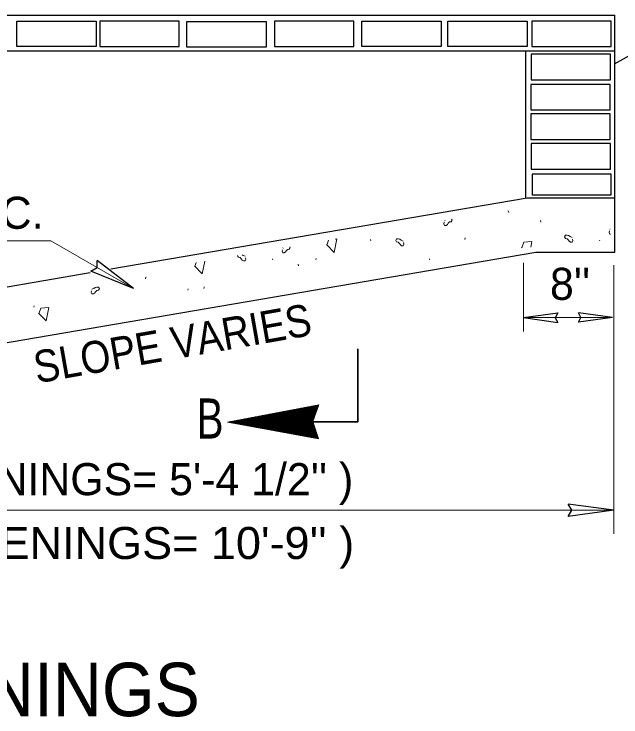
# Model space of a CAD drawing. Extents: x -3298 to 405, y -472 to 2211.
# Drawn here: x -390.2 to -163, y 825.9 to 1089 of the extents above; entities that cross this region are included whole.
import ezdxf
from ezdxf.enums import TextEntityAlignment as Align

# ---------------------------------------------------------------- set-up
doc = ezdxf.new("R2010")
doc.units = 0
doc.header["$LTSCALE"] = 4.8
doc.linetypes.add('LONG_DASHED', pattern=[7.5, 6, -1.5])
doc.layers.add('1', color=7, linetype='Continuous', lineweight=13)
doc.layers.add('25', color=7, linetype='Continuous', lineweight=13)
doc.layers.add('10', color=7, linetype='Continuous')

msp = doc.modelspace()

# ---------------------------------------------------------------- linework, layer by layer
at = {"layer": '1', "linetype": 'LONG_DASHED', "lineweight": 25}
msp.add_line((-165.366, 1070.401), (-124.17, 1093.33), dxfattribs=at)
at = {"layer": '1', "lineweight": 25}
for p, q in [((-775.277, 1088.49), (-165.247, 1088.49)), ((-165.247, 999.9), (-165.247, 1088.49)), ((-775.277, 1075.153), (-165.247, 1075.153)), ((-198.562, 1020.143), (-198.562, 1075.153)), ((-353.977, 993.569), (-198.106, 1020.143)), ((-198.106, 1020.143), (-165.544, 1020.143)), ((-701.293, 913.216), (-194.902, 999.9)), ((-194.902, 999.9), (-165.247, 999.9)), ((-345.514, 986.228), (-359.077, 996.791)), ((-707.967, 933.22), (-361.778, 992.239)), ((-345.514, 986.228), (-361.423, 992.742)), ((-199.43, 975.361), (-186.657, 977.116)), ((-166.162, 975.373), (-178.934, 977.128)), ((-199.43, 975.361), (-186.657, 973.606)), ((-166.162, 975.373), (-178.934, 973.618)), ((-165.671, 903.269), (-182.701, 905.609)), ((-165.671, 903.269), (-182.701, 900.929))]:
    msp.add_line(p, q, dxfattribs=at)
at = {"layer": '1'}
for p, q in [((-199.433, 970.238), (-199.433, 995.91)), ((-165.668, 894.512), (-165.668, 994.981)), ((-199.433, 975.367), (-166.159, 975.367)), ((-281.997, 931.112), (-281.997, 941.656)), ((-281.747, 931.066), (-281.747, 941.703)), ((-281.497, 931.02), (-281.497, 941.751)), ((-276.488, 941.751), (-281.495, 941.751)), ((-281.247, 930.974), (-281.247, 941.798)), ((-280.997, 930.928), (-280.997, 941.845)), ((-280.747, 930.883), (-280.747, 941.893)), ((-280.497, 930.837), (-280.497, 941.94)), ((-280.247, 930.791), (-280.247, 941.988)), ((-276.402, 942.001), (-280.178, 942.001)), ((-279.997, 930.745), (-279.997, 942.035)), ((-279.747, 930.699), (-279.747, 942.083)), ((-279.497, 930.653), (-279.497, 942.13)), ((-279.247, 930.608), (-279.247, 942.178)), ((-278.997, 930.563), (-278.997, 942.225)), ((-276.315, 942.251), (-278.86, 942.251)), ((-278.747, 930.517), (-278.747, 942.273)), ((-278.497, 930.471), (-278.497, 942.32)), ((-278.247, 936.662), (-278.247, 942.368)), ((-277.997, 937.385), (-277.997, 942.414)), ((-277.747, 938.108), (-277.747, 942.462)), ((-276.229, 942.501), (-277.542, 942.501)), ((-277.497, 938.832), (-277.497, 942.509)), ((-277.247, 939.555), (-277.247, 942.557)), ((-276.997, 940.278), (-276.997, 942.604)), ((-276.747, 941.003), (-276.747, 942.652)), ((-276.497, 941.726), (-276.497, 942.699)), ((-276.247, 942.449), (-276.247, 942.747)), ((-276.143, 942.751), (-276.224, 942.751)), ((-295.997, 933.675), (-295.997, 938.999)), ((-277.438, 939.001), (-295.988, 939.001)), ((-295.747, 933.629), (-295.747, 939.047)), ((-295.497, 933.583), (-295.497, 939.094)), ((-295.247, 933.538), (-295.247, 939.142)), ((-294.997, 933.493), (-294.997, 939.189)), ((-294.747, 933.447), (-294.747, 939.237)), ((-277.352, 939.251), (-294.671, 939.251)), ((-294.497, 933.401), (-294.497, 939.284)), ((-294.247, 933.355), (-294.247, 939.332)), ((-293.997, 933.309), (-293.997, 939.378)), ((-293.747, 933.263), (-293.747, 939.426)), ((-293.497, 933.218), (-293.497, 939.473)), ((-277.266, 939.501), (-293.353, 939.501)), ((-293.247, 933.172), (-293.247, 939.521)), ((-292.997, 933.126), (-292.997, 939.568)), ((-292.747, 933.08), (-292.747, 939.616)), ((-292.497, 933.034), (-292.497, 939.663)), ((-292.247, 932.988), (-292.247, 939.711)), ((-277.179, 939.751), (-292.035, 939.751)), ((-291.997, 932.943), (-291.997, 939.758)), ((-291.747, 932.897), (-291.747, 939.806)), ((-291.497, 932.851), (-291.497, 939.853)), ((-291.247, 932.806), (-291.247, 939.901)), ((-290.997, 932.76), (-290.997, 939.948)), ((-290.747, 932.714), (-290.747, 939.995)), ((-277.093, 940.001), (-290.718, 940.001)), ((-290.497, 932.668), (-290.497, 940.043)), ((-290.247, 932.623), (-290.247, 940.09)), ((-289.997, 932.577), (-289.997, 940.138)), ((-289.747, 932.531), (-289.747, 940.185)), ((-289.497, 932.485), (-289.497, 940.233)), ((-277.007, 940.251), (-289.4, 940.251)), ((-289.247, 932.439), (-289.247, 940.28)), ((-288.997, 932.393), (-288.997, 940.328)), ((-288.747, 932.348), (-288.747, 940.375)), ((-288.497, 932.302), (-288.497, 940.423)), ((-288.247, 932.256), (-288.247, 940.47)), ((-276.92, 940.501), (-288.083, 940.501)), ((-287.997, 932.21), (-287.997, 940.518)), ((-287.747, 932.164), (-287.747, 940.565)), ((-287.497, 932.118), (-287.497, 940.612)), ((-287.247, 932.073), (-287.247, 940.659)), ((-286.997, 932.028), (-286.997, 940.707)), ((-276.833, 940.751), (-286.765, 940.751)), ((-286.747, 931.982), (-286.747, 940.754)), ((-286.497, 931.936), (-286.497, 940.802)), ((-286.247, 931.89), (-286.247, 940.849)), ((-285.997, 931.844), (-285.997, 940.897)), ((-285.747, 931.798), (-285.747, 940.944)), ((-285.497, 931.753), (-285.497, 940.992)), ((-276.748, 941.001), (-285.447, 941.001)), ((-285.247, 931.707), (-285.247, 941.039)), ((-284.997, 931.661), (-284.997, 941.087)), ((-284.747, 931.615), (-284.747, 941.134)), ((-284.497, 931.569), (-284.497, 941.182)), ((-284.247, 931.523), (-284.247, 941.228)), ((-276.661, 941.251), (-284.13, 941.251)), ((-283.997, 931.478), (-283.997, 941.276)), ((-283.747, 931.432), (-283.747, 941.323)), ((-283.497, 931.386), (-283.497, 941.371)), ((-283.247, 931.341), (-283.247, 941.418)), ((-282.997, 931.295), (-282.997, 941.466)), ((-276.574, 941.501), (-282.812, 941.501)), ((-282.747, 931.249), (-282.747, 941.513)), ((-282.497, 931.203), (-282.497, 941.561)), ((-282.247, 931.158), (-282.247, 941.608)), ((-309.747, 936.193), (-309.747, 936.39)), ((-309.497, 936.148), (-309.497, 936.438)), ((-309.247, 936.102), (-309.247, 936.485)), ((-278.303, 936.501), (-309.164, 936.501)), ((-308.997, 936.056), (-308.997, 936.533)), ((-308.747, 936.01), (-308.747, 936.58)), ((-308.497, 935.964), (-308.497, 936.628)), ((-308.247, 935.918), (-308.247, 936.675)), ((-307.997, 935.873), (-307.997, 936.723)), ((-278.216, 936.751), (-307.847, 936.751)), ((-307.747, 935.827), (-307.747, 936.77)), ((-307.497, 935.781), (-307.497, 936.818)), ((-307.247, 935.736), (-307.247, 936.865)), ((-306.997, 935.69), (-306.997, 936.912)), ((-306.747, 935.644), (-306.747, 936.959)), ((-278.129, 937.001), (-306.528, 937.001)), ((-306.497, 935.598), (-306.497, 937.007)), ((-306.247, 935.553), (-306.247, 937.054)), ((-305.997, 935.507), (-305.997, 937.102)), ((-305.747, 935.461), (-305.747, 937.149)), ((-305.497, 935.415), (-305.497, 937.197)), ((-305.247, 935.369), (-305.247, 937.244)), ((-278.043, 937.251), (-305.211, 937.251)), ((-304.997, 935.323), (-304.997, 937.292)), ((-304.747, 935.278), (-304.747, 937.339)), ((-304.497, 935.232), (-304.497, 937.387)), ((-304.247, 935.186), (-304.247, 937.434)), ((-303.997, 935.14), (-303.997, 937.482)), ((-277.957, 937.501), (-303.893, 937.501)), ((-303.747, 935.094), (-303.747, 937.528)), ((-303.497, 935.048), (-303.497, 937.576)), ((-303.247, 935.003), (-303.247, 937.623)), ((-302.997, 934.958), (-302.997, 937.671)), ((-302.747, 934.912), (-302.747, 937.718)), ((-277.87, 937.751), (-302.576, 937.751)), ((-302.497, 934.866), (-302.497, 937.766)), ((-302.247, 934.82), (-302.247, 937.813)), ((-301.997, 934.774), (-301.997, 937.861)), ((-301.747, 934.728), (-301.747, 937.908)), ((-301.497, 934.683), (-301.497, 937.956)), ((-277.784, 938.001), (-301.258, 938.001)), ((-301.247, 934.637), (-301.247, 938.003)), ((-300.997, 934.591), (-300.997, 938.051)), ((-300.747, 934.545), (-300.747, 938.098)), ((-300.497, 934.499), (-300.497, 938.145)), ((-300.247, 934.453), (-300.247, 938.193)), ((-299.997, 934.408), (-299.997, 938.24)), ((-277.697, 938.251), (-299.941, 938.251)), ((-299.747, 934.362), (-299.747, 938.288)), ((-299.497, 934.316), (-299.497, 938.335)), ((-299.247, 934.271), (-299.247, 938.383)), ((-298.997, 934.225), (-298.997, 938.43)), ((-298.747, 934.179), (-298.747, 938.478)), ((-277.611, 938.501), (-298.623, 938.501)), ((-298.497, 934.133), (-298.497, 938.525)), ((-298.247, 934.088), (-298.247, 938.573)), ((-297.997, 934.042), (-297.997, 938.62)), ((-297.747, 933.996), (-297.747, 938.668)), ((-297.497, 933.95), (-297.497, 938.715)), ((-277.525, 938.751), (-297.306, 938.751)), ((-297.247, 933.904), (-297.247, 938.762)), ((-296.997, 933.858), (-296.997, 938.809)), ((-296.747, 933.813), (-296.747, 938.857)), ((-296.497, 933.767), (-296.497, 938.904)), ((-296.247, 933.721), (-296.247, 938.952)), ((-310.247, 936.285), (-310.247, 936.295)), ((-278.225, 936.251), (-310.061, 936.251)), ((-309.997, 936.239), (-309.997, 936.343)), ((-278.143, 936.001), (-308.696, 936.001)), ((-278.06, 935.751), (-307.331, 935.751)), ((-277.977, 935.501), (-305.966, 935.501)), ((-277.894, 935.251), (-304.6, 935.251)), ((-277.812, 935.001), (-303.235, 935.001)), ((-277.729, 934.751), (-301.87, 934.751)), ((-277.647, 934.501), (-300.505, 934.501)), ((-277.563, 934.251), (-299.139, 934.251)), ((-277.481, 934.001), (-297.774, 934.001)), ((-277.398, 933.751), (-296.409, 933.751)), ((-278.247, 930.425), (-278.247, 936.316)), ((-277.997, 930.379), (-277.997, 935.56)), ((-277.747, 930.333), (-277.747, 934.804)), ((-277.497, 930.288), (-277.497, 934.048)), ((-277.316, 933.501), (-295.044, 933.501)), ((-277.233, 933.251), (-293.679, 933.251)), ((-277.15, 933.001), (-292.313, 933.001)), ((-277.067, 932.751), (-290.948, 932.751)), ((-276.985, 932.501), (-289.583, 932.501)), ((-276.902, 932.251), (-288.218, 932.251)), ((-276.819, 932.001), (-286.853, 932.001)), ((-276.737, 931.751), (-285.488, 931.751)), ((-276.654, 931.501), (-284.123, 931.501)), ((-276.572, 931.251), (-282.757, 931.251)), ((-277.247, 930.242), (-277.247, 933.293)), ((-276.997, 930.196), (-276.997, 932.537)), ((-276.747, 930.15), (-276.747, 931.781)), ((-276.488, 931.001), (-281.393, 931.001)), ((-276.406, 930.751), (-280.027, 930.751)), ((-276.323, 930.501), (-278.662, 930.501)), ((-276.241, 930.251), (-277.297, 930.251)), ((-276.497, 930.104), (-276.497, 931.025)), ((-276.247, 930.058), (-276.247, 930.269)), ((-706.658, 903.261), (-165.668, 903.261))]:
    msp.add_line(p, q, dxfattribs=at)
at = {"layer": '1', "lineweight": 25}
for points in [[(-359.528, 1076.788), (-389.231, 1076.788), (-389.231, 1086.342), (-359.528, 1086.342)], [(-358.078, 1076.788), (-328.376, 1076.788), (-328.376, 1086.342), (-358.078, 1086.342)], [(-292.658, 1076.788), (-262.955, 1076.788), (-262.955, 1086.342), (-292.658, 1086.342)], [(-230.265, 1076.788), (-259.968, 1076.788), (-259.968, 1086.342), (-230.265, 1086.342)], [(-198.098, 1076.788), (-227.801, 1076.788), (-227.801, 1086.342), (-198.098, 1086.342)], [(-196.35, 1076.788), (-166.648, 1076.788), (-166.648, 1086.342), (-196.35, 1086.342)], [(-295.884, 1076.59), (-325.587, 1076.59), (-325.587, 1086.145), (-295.884, 1086.145)], [(-196.548, 1064.345), (-166.845, 1064.345), (-166.845, 1073.9), (-196.548, 1073.9)], [(-196.745, 1053.088), (-167.043, 1053.088), (-167.043, 1062.643), (-196.745, 1062.643)], [(-196.745, 1042.028), (-167.043, 1042.028), (-167.043, 1051.583), (-196.745, 1051.583)], [(-196.548, 1030.968), (-166.845, 1030.968), (-166.845, 1040.523), (-196.548, 1040.523)], [(-196.288, 1021.304), (-166.648, 1021.304), (-166.648, 1029.068), (-196.288, 1029.068)]]:
    msp.add_lwpolyline(points, close=True, dxfattribs=at)
for points in [[(-361.423, 992.742), (-359.098, 994.127), (-359.077, 996.791)], [(-186.657, 977.116), (-187.646, 975.343), (-186.657, 973.606)], [(-178.934, 973.618), (-177.946, 975.391), (-178.934, 977.128)], [(-182.701, 900.929), (-181.383, 903.293), (-182.701, 905.609)]]:
    msp.add_lwpolyline(points, dxfattribs=at)
at = {"layer": '1', "lineweight": 35}
msp.add_lwpolyline([(-304.971, 936.316), (-261.557, 936.316), (-261.557, 963.711)], dxfattribs=at)
at = {"layer": '1'}
msp.add_lwpolyline([(-276.137, 942.768), (-310.275, 936.29), (-276.173, 930.045), (-278.305, 936.493)], close=True, dxfattribs=at)
at = {"layer": '25'}
for p, q in [((-229.043, 1011.625), (-228.743, 1011.775)), ((-167.179, 1008.413), (-166.986, 1008.51)), ((-272.485, 1004.355), (-272.991, 1002.835)), ((-289.639, 1001.379), (-289.441, 1001.478)), ((-200.182, 1001.739), (-199.938, 1001.485)), ((-322.033, 995.95), (-322.408, 994.826)), ((-357.053, 989.993), (-357.057, 990.008))]:
    msp.add_line(p, q, dxfattribs=at)
for points in [[(-205.01, 1014.753), (-205.152, 1015.303), (-205.168, 1015.319)], [(-226.42, 1012.169), (-226.235, 1011.86), (-226.585, 1011.276), (-227.172, 1011.158), (-227.638, 1010.69), (-227.99, 1010.223), (-228.458, 1009.872), (-229.042, 1009.873), (-229.276, 1010.458), (-229.16, 1011.04)], [(-193.116, 1011.667), (-192.975, 1011.118), (-192.96, 1011.102)], [(-166.877, 1006.66), (-167.178, 1006.661), (-167.413, 1007.246), (-167.297, 1007.828)], [(-273.225, 1002.718), (-270.416, 999.794), (-269.364, 1004.823), (-270.02, 1004.773)], [(-244.522, 1004.043), (-245.223, 1004.395), (-245.809, 1004.745), (-246.393, 1004.863), (-246.98, 1004.863), (-247.329, 1004.278), (-246.978, 1003.692), (-246.393, 1003.573), (-245.927, 1003.107), (-245.574, 1002.638), (-245.108, 1002.288), (-244.522, 1002.288), (-244.288, 1002.873), (-244.404, 1003.458)], [(-221.456, 1004.633), (-221.316, 1005.182), (-221.299, 1005.198)], [(-181.276, 1005.35), (-181.978, 1005.701), (-182.563, 1006.051), (-183.148, 1006.168), (-183.735, 1006.168), (-184.083, 1005.583), (-183.733, 1004.998), (-183.148, 1004.88), (-182.681, 1004.413), (-182.328, 1003.945), (-181.863, 1003.594), (-181.276, 1003.594), (-181.043, 1004.18), (-181.158, 1004.765)], [(-503.058, 1004.117), (-376.404, 1004.117), (-345.516, 986.219)], [(-256.799, 1004.633), (-256.658, 1004.084), (-256.643, 1004.068)], [(-196.771, 1001.698), (-196.322, 1003.847), (-199.363, 1003.615), (-199.948, 1001.859)], [(-170.909, 1004.06), (-170.98, 1004.335), (-170.988, 1004.343)], [(-286.998, 1001.893), (-286.832, 1001.615), (-287.182, 1001.031), (-287.768, 1000.913), (-288.234, 1000.445), (-288.587, 999.978), (-289.054, 999.626), (-289.638, 999.628), (-289.873, 1000.212), (-289.757, 1000.795)], [(-306.525, 998.581), (-306.543, 998.55), (-306.192, 997.965), (-305.608, 997.846), (-305.141, 997.38), (-304.788, 996.911), (-304.323, 996.561), (-303.736, 996.561), (-303.502, 997.147), (-303.618, 997.731)], [(-303.736, 998.316), (-304.438, 998.668), (-304.786, 998.876)], [(-293.369, 997.027), (-293.44, 997.301), (-293.447, 997.309)], [(-277.288, 996.939), (-277.148, 997.489), (-277.132, 997.505)], [(-234.593, 997.027), (-234.663, 997.301), (-234.671, 997.309)], [(-322.642, 994.706), (-319.833, 991.785), (-318.849, 996.49)], [(-283.743, 994.798), (-283.885, 995.348), (-283.9, 995.364)], [(-340.972, 989.906), (-340.832, 990.456), (-340.816, 990.471)], [(-361.103, 985.978), (-360.4, 986.329), (-359.817, 986.681), (-359.232, 986.8), (-358.646, 986.798), (-358.295, 986.213), (-358.646, 985.629), (-359.232, 985.511), (-359.698, 985.043), (-360.05, 984.576), (-360.518, 984.224), (-361.102, 984.226), (-361.337, 984.811), (-361.22, 985.393)], [(-347.426, 987.764), (-347.568, 988.314), (-347.583, 988.33)], [(-319.191, 986.269), (-319.051, 986.819), (-319.035, 986.834)], [(-325.162, 985.601), (-325.022, 986.151), (-325.005, 986.166)], [(-382.874, 979.235), (-382.734, 979.785), (-382.718, 979.8)], [(-381.034, 977.097), (-378.226, 974.175), (-377.174, 979.204), (-380.216, 978.972), (-380.801, 977.217)]]:
    msp.add_lwpolyline(points, dxfattribs=at)

# ---------------------------------------------------------------- texts
at = {"layer": '10'}
for s, p in [('CLASS A CONC.', (-503.141, 1008.604)), ("8''", (-189.56, 982.014)), ("( A OPENINGS= 2'-8 1/4'' ) ( B OPENINGS= 5'-4 1/2'' )", (-652.568, 908.927))]:
    msp.add_text(s, height=12, dxfattribs=at).set_placement(p)
at = {"layer": '10', "width": 0.9}
msp.add_text('SLOPE VARIES', height=12, rotation=9.954, dxfattribs=at).set_placement((-381.692, 950.745))
at = {"layer": '10'}
for s, height, width, p in [('B', 15, 0.75, (-321.848, 930.115)), ("( C OPENINGS= 8'-0 3/4'' ) ( D OPENINGS= 10'-9'' )", 12, 1.05, (-654.808, 885.031))]:
    msp.add_text(s, height=height, dxfattribs=dict(at, width=width)).set_placement(p)
at = {"layer": '10', "width": 0.95}
msp.add_text('ADDITIONAL OPENINGS', height=20, dxfattribs=at).set_placement((-467.472, 826.228), align=Align.CENTER)

doc.saveas('drawing.dxf')
